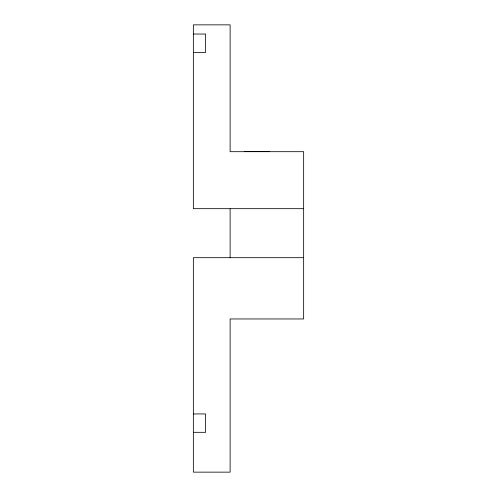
<?xml version="1.0" encoding="UTF-8"?>
<svg xmlns="http://www.w3.org/2000/svg" width="497" height="497" viewBox="0 0 497 497"><rect width="100%" height="100%" fill="white"/><g stroke="black" fill="none" stroke-linecap="round" stroke-linejoin="round"><path stroke-width="0.75" d="M193.352 34.038L205.609 34.038L205.609 52.421L193.352 52.421M244.754 151.566L269.678 151.566M303.648 208.672L193.352 208.672L193.352 24.85L230.117 24.85L230.117 151.684L303.648 151.684L303.648 318.962L230.117 318.962L230.117 472.15L193.352 472.15L193.352 257.688L303.648 257.688M193.352 413.939L205.609 413.939L205.609 432.322L193.352 432.322M230.117 208.87L230.117 257.713"/></g></svg>
